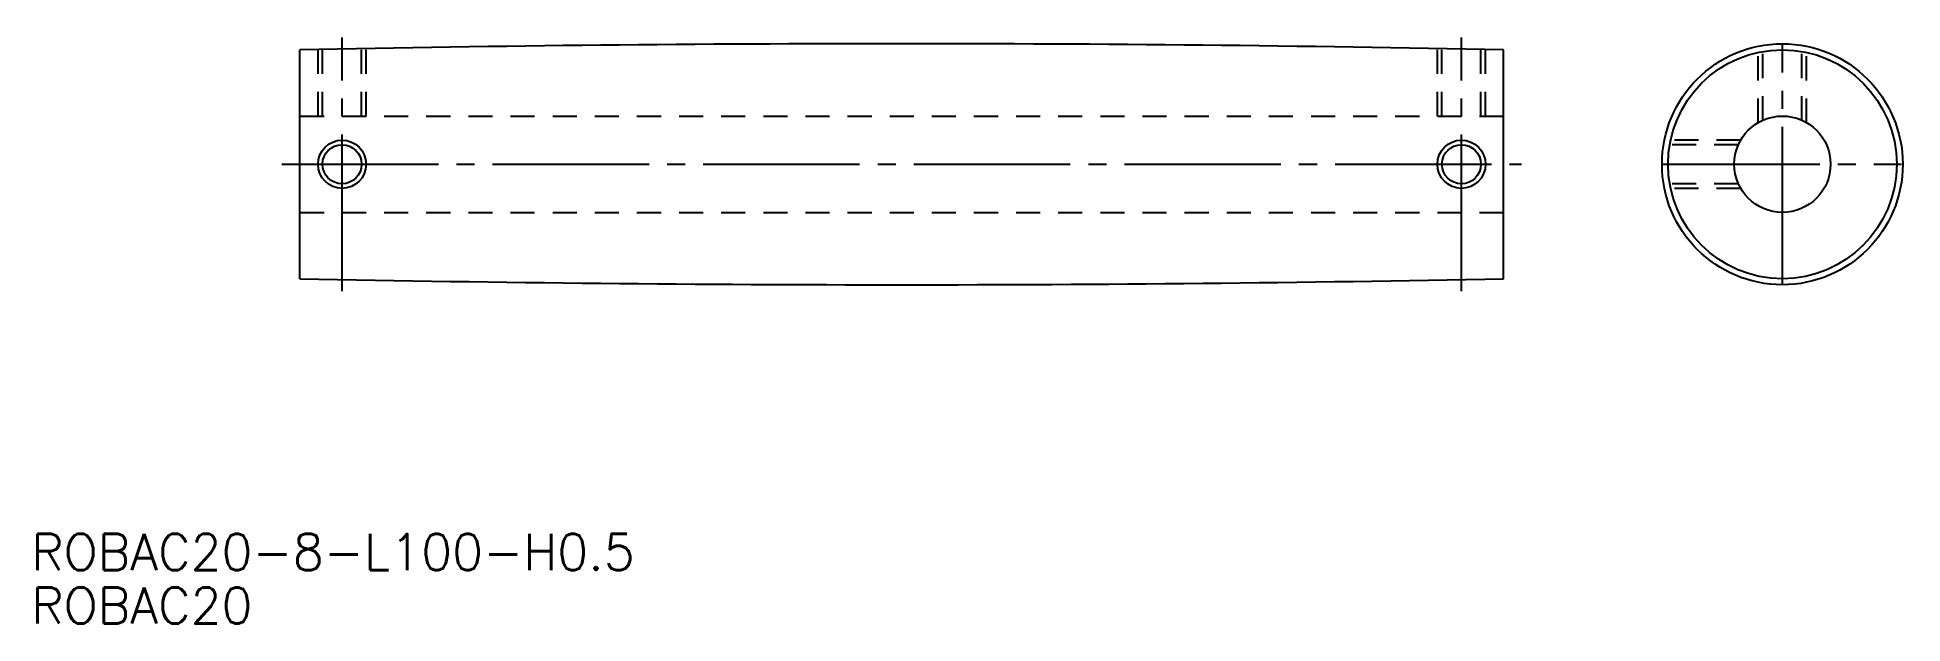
# Model space of a CAD drawing. Extents: x 57 to 212, y 156 to 204.
import ezdxf

# ---------------------------------------------------------------- set-up
doc = ezdxf.new("R2010")
doc.units = 0
doc.linetypes.add('CENTER', pattern=[17.5, 13, -1.5, 1.5, -1.5])
doc.linetypes.add('DASHED', pattern=[3.5, 2, -1.5])
doc.layers.get('0').update_dxf_attribs({"linetype": 'CONTINUOUS'})
doc.layers.add('CENTER', color=1, linetype='CENTER')
doc.styles.get("Standard").update_dxf_attribs({"font": 'txt.shx', "bigfont": '@extfont2.shx'})

msp = doc.modelspace()

# ---------------------------------------------------------------- linework, layer by layer
at = {"color": 7, "linetype": 'CONTINUOUS'}
for p, q in [((79.2, 184.35), (79.2, 203.35)), ((179.2, 184.35), (179.2, 203.35))]:
    msp.add_line(p, q, dxfattribs=at)
at = {"color": 3, "linetype": 'DASHED'}
for p, q in [((80.7, 197.85), (80.7, 203.38)), ((81.08, 197.85), (81.08, 203.38)), ((84.32, 197.85), (84.32, 203.44)), ((84.7, 197.85), (84.7, 203.45)), ((173.7, 197.85), (173.7, 203.45)), ((174.08, 197.85), (174.08, 203.44)), ((177.32, 197.85), (177.32, 203.38)), ((177.7, 197.85), (177.7, 203.38)), ((200.36, 197.31), (200.36, 203.45)), ((200.73, 197.5), (200.73, 203.52)), ((203.98, 197.5), (203.98, 203.52)), ((204.36, 197.31), (204.36, 203.45)), ((79.2, 197.85), (179.2, 197.85)), ((198.7, 195.47), (192.68, 195.47)), ((198.89, 195.85), (192.75, 195.85)), ((198.7, 192.23), (192.68, 192.23)), ((198.89, 191.85), (192.75, 191.85)), ((79.2, 189.85), (179.2, 189.85))]:
    msp.add_line(p, q, dxfattribs=at)
at = {"color": 7, "linetype": 'CONTINUOUS'}
for centre, radius in [((202.36, 193.85), 10), ((202.36, 193.85), 9.5), ((202.36, 193.85), 4), ((82.7, 193.85), 1.62), ((175.7, 193.85), 1.62)]:
    msp.add_circle(centre, radius, dxfattribs=at)
at = {"color": 3, "linetype": 'CONTINUOUS'}
for centre in [(82.7, 193.85), (175.7, 193.85)]:
    msp.add_circle(centre, 2, dxfattribs=at)
at = {"color": 7, "linetype": 'CONTINUOUS'}
for centre, start, end in [((129.2, -2296.4), 88.85412, 91.14588), ((129.2, 2684.1), 268.85412, 271.14588)]:
    msp.add_arc(centre, 2500.25, start, end, dxfattribs=at)
at = {"layer": 'CENTER', "color": 1, "linetype": 'CENTER'}
for p, q in [((82.7, 183.31), (82.7, 204.38)), ((175.7, 183.31), (175.7, 204.38)), ((202.36, 183.95), (202.36, 203.75)), ((77.7, 193.85), (180.7, 193.85)), ((192.46, 193.85), (212.26, 193.85))]:
    msp.add_line(p, q, dxfattribs=at)

# ---------------------------------------------------------------- texts
at = {"color": 7, "linetype": 'CONTINUOUS'}
for s, p in [('ROBAC20-8-L100-H0.5', (56.87, 160.17)), ('ROBAC20', (56.87, 155.73))]:
    msp.add_text(s, height=3, dxfattribs=at).set_placement(p)

doc.saveas('drawing.dxf')
